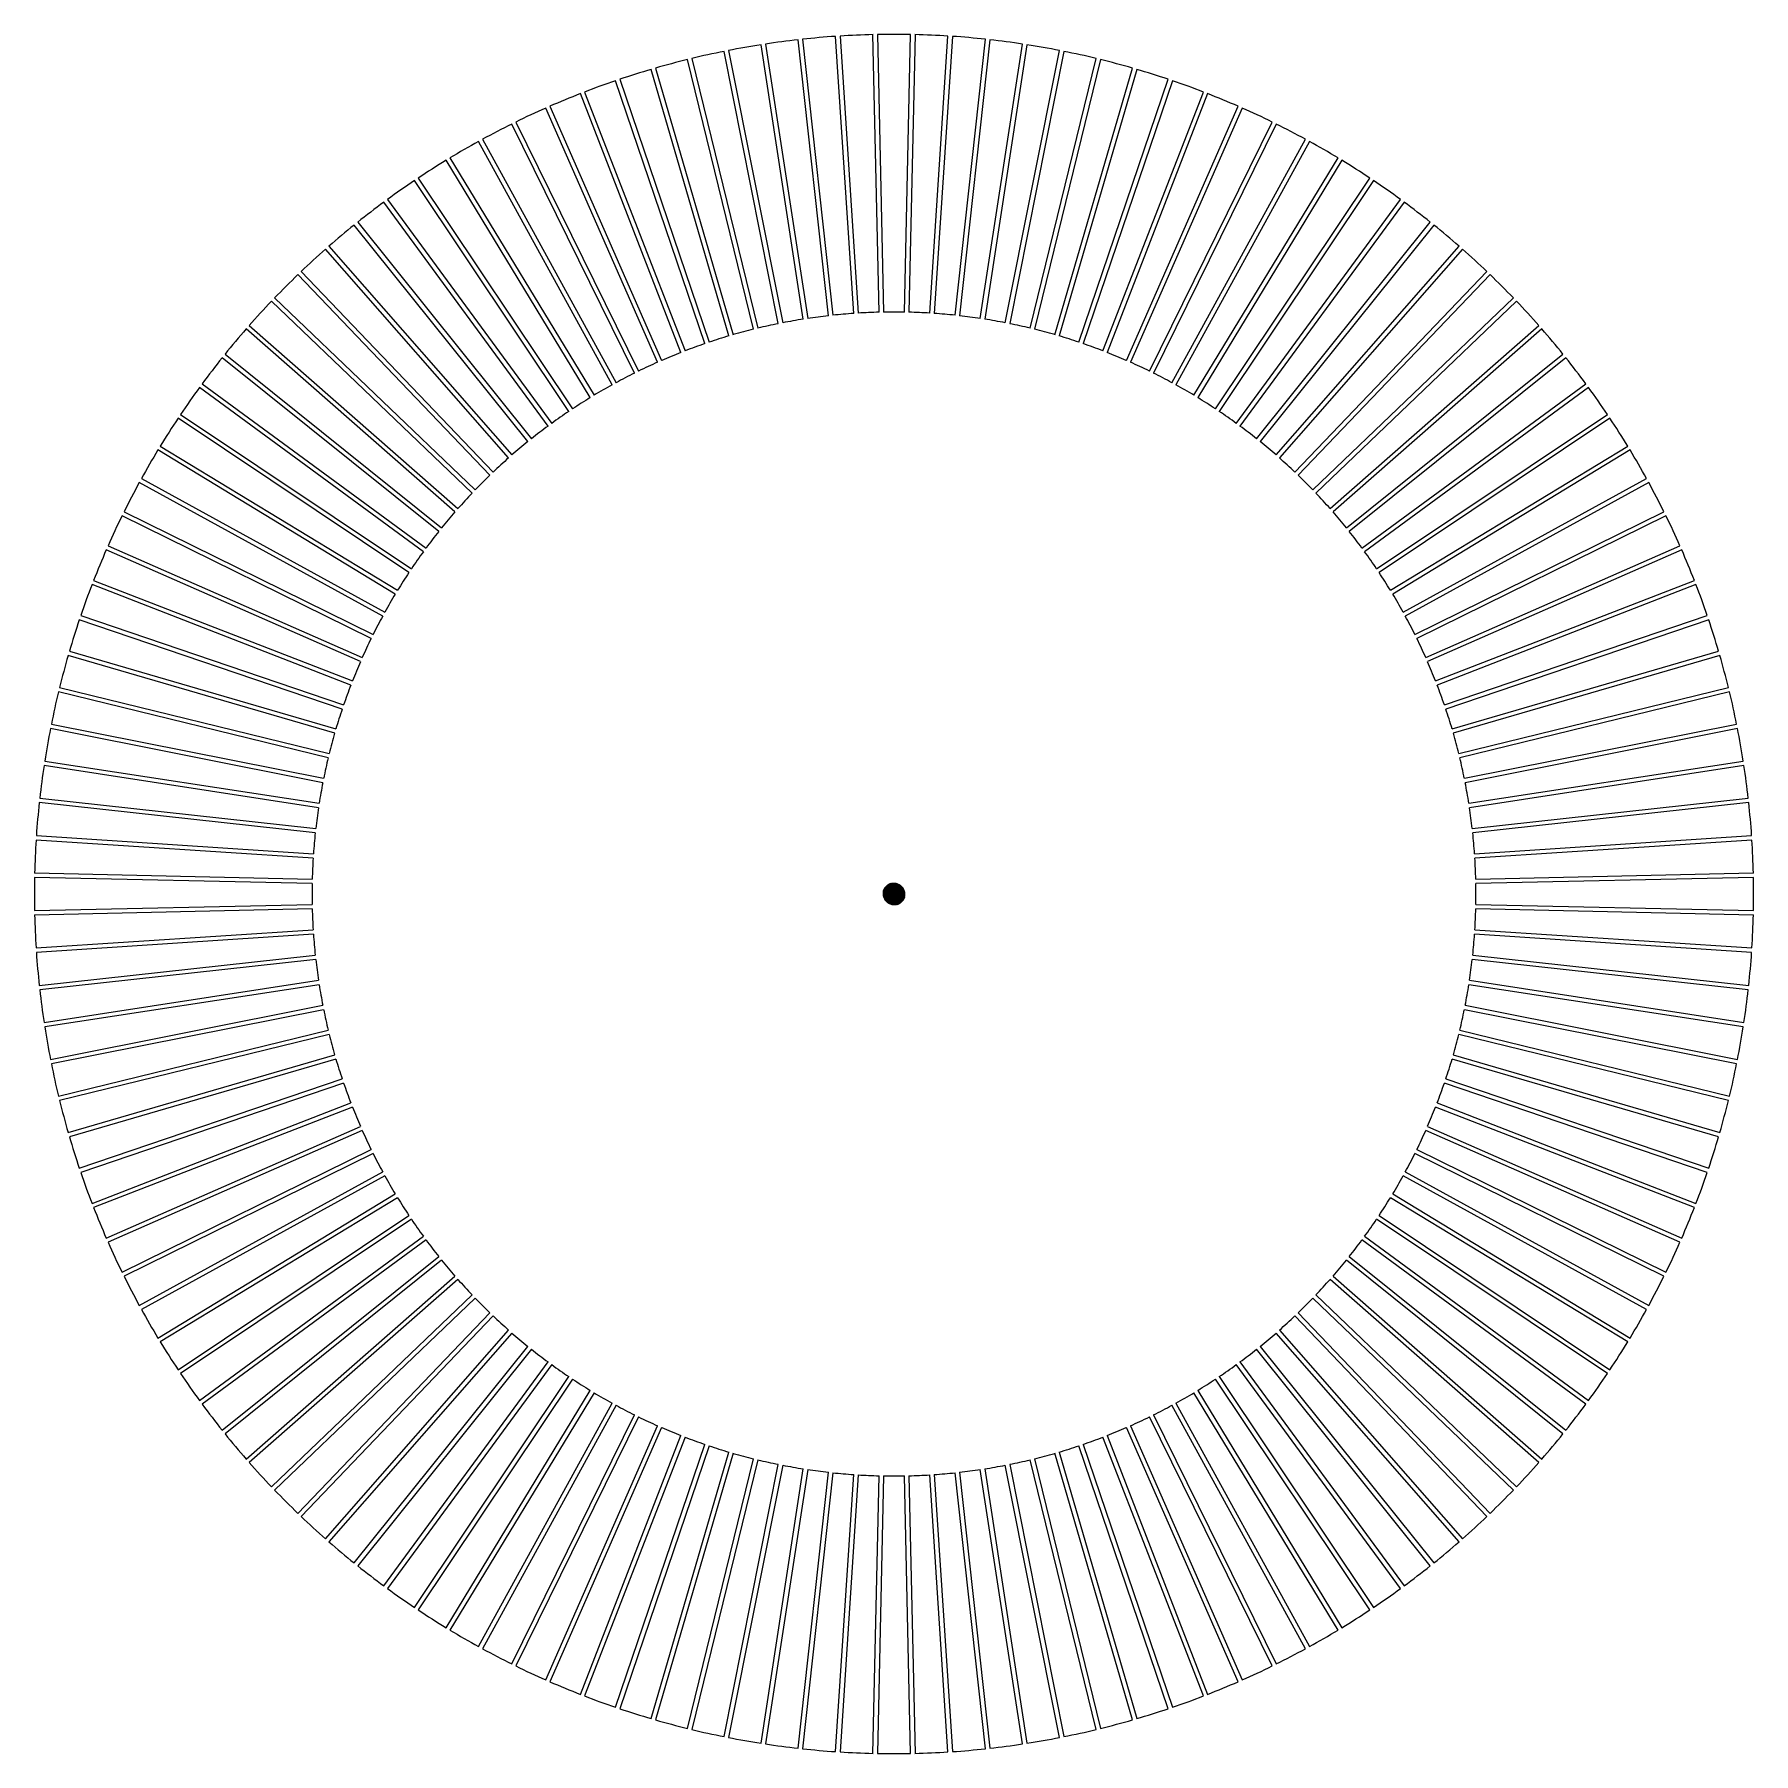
# Model space of a CAD drawing. Header units: millimetres. Extents: x -38.4 to 38.4, y -38.4 to 38.4.
import ezdxf

# ---------------------------------------------------------------- set-up
doc = ezdxf.new("R2010")
doc.units = ezdxf.units.MM
doc.layers.add('Array', color=7, linetype='CONTINUOUS')

msp = doc.modelspace()

# ---------------------------------------------------------------- linework, layer by layer
at = {"layer": 'Array'}
for p, q in [((-5.169, 25.471), (-7.588, 37.632)), ((-7.391, 37.671), (-4.972, 25.51)), ((-4.053, 25.672), (-5.939, 37.928)), ((-5.741, 37.958), (-3.855, 25.702)), ((-2.929, 25.824), (-4.279, 38.151)), ((-4.08, 38.172), (-2.73, 25.846)), ((-1.8, 25.927), (-2.611, 38.301)), ((-2.411, 38.314), (-1.6, 25.941)), ((-0.667, 25.981), (-0.938, 38.378)), ((-0.737, 38.383), (-0.467, 25.986)), ((0.467, 25.986), (0.737, 38.383)), ((0.938, 38.378), (0.667, 25.981)), ((1.6, 25.941), (2.411, 38.314)), ((2.611, 38.301), (1.8, 25.927)), ((2.73, 25.846), (4.08, 38.172)), ((4.279, 38.151), (2.929, 25.824)), ((3.855, 25.702), (5.741, 37.958)), ((5.939, 37.928), (4.053, 25.672)), ((4.972, 25.51), (7.391, 37.671)), ((7.588, 37.632), (5.169, 25.471)), ((-10.646, 36.884), (-7.176, 24.979)), ((-6.275, 25.221), (-9.222, 37.266)), ((-9.027, 37.313), (-6.08, 25.269)), ((6.08, 25.269), (9.027, 37.313)), ((9.222, 37.266), (6.275, 25.221)), ((7.176, 24.979), (10.646, 36.884)), ((-8.449, 24.578), (-12.435, 36.32)), ((-12.245, 36.384), (-8.259, 24.643)), ((-7.369, 24.923), (-10.839, 36.828)), ((10.839, 36.828), (7.369, 24.923)), ((8.259, 24.643), (12.245, 36.384)), ((12.435, 36.32), (8.449, 24.578)), ((-9.513, 24.186), (-14.007, 35.743)), ((-13.82, 35.816), (-9.326, 24.259)), ((9.326, 24.259), (13.821, 35.816)), ((14.007, 35.743), (9.513, 24.186)), ((-10.559, 23.748), (-15.553, 35.098)), ((-15.37, 35.179), (-10.376, 23.829)), ((10.376, 23.829), (15.37, 35.179)), ((15.553, 35.098), (10.559, 23.748)), ((-11.585, 23.265), (-17.069, 34.386)), ((-16.889, 34.475), (-11.405, 23.354)), ((11.405, 23.354), (16.889, 34.475)), ((17.069, 34.386), (11.585, 23.265)), ((-12.589, 22.738), (-18.553, 33.609)), ((-18.377, 33.705), (-12.413, 22.834)), ((12.413, 22.834), (18.377, 33.705)), ((18.553, 33.609), (12.589, 22.738)), ((-13.568, 22.167), (-20.001, 32.768)), ((-19.83, 32.872), (-13.397, 22.271)), ((13.397, 22.271), (19.83, 32.872)), ((20.001, 32.768), (13.568, 22.167)), ((-14.522, 21.554), (-21.411, 31.864)), ((-21.245, 31.975), (-14.356, 21.665)), ((14.356, 21.665), (21.245, 31.975)), ((21.411, 31.864), (14.522, 21.554)), ((-15.449, 20.9), (-22.781, 30.9)), ((-22.619, 31.018), (-15.287, 21.018)), ((15.287, 21.018), (22.619, 31.018)), ((22.781, 30.9), (15.449, 20.9)), ((-23.951, 30.002), (-16.189, 20.332)), ((16.189, 20.332), (23.951, 30.002)), ((-16.346, 20.206), (-24.107, 29.877)), ((24.107, 29.877), (16.346, 20.206)), ((-17.211, 19.474), (-25.387, 28.797)), ((-25.237, 28.929), (-17.061, 19.606)), ((17.061, 19.606), (25.237, 28.929)), ((25.387, 28.797), (17.211, 19.474)), ((-18.044, 18.705), (-26.619, 27.662)), ((-26.475, 27.801), (-17.9, 18.843)), ((17.9, 18.843), (26.475, 27.801)), ((26.619, 27.662), (18.045, 18.705)), ((-18.843, 17.9), (-27.801, 26.475)), ((-27.662, 26.619), (-18.705, 18.045)), ((18.705, 18.044), (27.662, 26.619)), ((27.801, 26.475), (18.843, 17.9)), ((-28.797, 25.387), (-19.474, 17.211)), ((19.474, 17.211), (28.797, 25.387)), ((-19.606, 17.061), (-28.929, 25.237)), ((28.929, 25.237), (19.606, 17.061)), ((-20.332, 16.189), (-30.002, 23.951)), ((-29.877, 24.107), (-20.206, 16.346)), ((20.206, 16.346), (29.877, 24.107)), ((30.002, 23.951), (20.332, 16.189)), ((-21.018, 15.287), (-31.018, 22.619)), ((-30.9, 22.781), (-20.9, 15.449)), ((20.9, 15.449), (30.9, 22.781)), ((31.018, 22.619), (21.018, 15.287)), ((-21.665, 14.356), (-31.975, 21.245)), ((-31.864, 21.411), (-21.554, 14.522)), ((21.554, 14.522), (31.864, 21.411)), ((31.975, 21.245), (21.665, 14.356)), ((-32.768, 20.001), (-22.167, 13.568)), ((22.167, 13.568), (32.768, 20.001)), ((-22.271, 13.397), (-32.872, 19.83)), ((32.872, 19.83), (22.271, 13.397)), ((-33.609, 18.553), (-22.738, 12.589)), ((22.738, 12.589), (33.609, 18.553)), ((-22.834, 12.413), (-33.705, 18.377)), ((33.705, 18.377), (22.834, 12.413)), ((-34.386, 17.069), (-23.265, 11.585)), ((23.265, 11.585), (34.386, 17.069)), ((-23.354, 11.405), (-34.475, 16.889)), ((34.475, 16.889), (23.354, 11.405)), ((-23.829, 10.376), (-35.179, 15.37)), ((-35.098, 15.553), (-23.748, 10.559)), ((23.748, 10.559), (35.098, 15.553)), ((35.179, 15.37), (23.829, 10.376)), ((-24.259, 9.326), (-35.816, 13.821)), ((-35.743, 14.007), (-24.186, 9.513)), ((24.186, 9.513), (35.743, 14.007)), ((35.816, 13.82), (24.259, 9.326)), ((-36.32, 12.435), (-24.578, 8.449)), ((24.578, 8.449), (36.32, 12.435)), ((-24.643, 8.259), (-36.384, 12.245)), ((36.384, 12.245), (24.643, 8.259)), ((-36.828, 10.839), (-24.923, 7.369)), ((24.923, 7.369), (36.828, 10.839)), ((-24.979, 7.176), (-36.884, 10.646)), ((36.884, 10.646), (24.979, 7.176)), ((-37.266, 9.222), (-25.221, 6.275)), ((25.221, 6.275), (37.266, 9.222)), ((-25.269, 6.08), (-37.313, 9.027)), ((37.313, 9.027), (25.269, 6.08)), ((-25.51, 4.972), (-37.672, 7.391)), ((-37.632, 7.588), (-25.471, 5.169)), ((25.471, 5.169), (37.632, 7.588)), ((37.671, 7.391), (25.51, 4.972)), ((-25.702, 3.855), (-37.958, 5.741)), ((-37.928, 5.939), (-25.672, 4.053)), ((25.672, 4.053), (37.928, 5.939)), ((37.958, 5.741), (25.702, 3.855)), ((-25.846, 2.73), (-38.172, 4.08)), ((-38.151, 4.279), (-25.824, 2.929)), ((25.824, 2.929), (38.151, 4.279)), ((38.172, 4.08), (25.846, 2.73)), ((-25.941, 1.6), (-38.314, 2.411)), ((-38.301, 2.611), (-25.927, 1.8)), ((25.927, 1.8), (38.301, 2.611)), ((38.314, 2.411), (25.941, 1.6)), ((-38.378, 0.938), (-25.981, 0.667)), ((25.981, 0.667), (38.378, 0.938)), ((-25.986, 0.467), (-38.383, 0.737)), ((0, 0), (-0.5, 0.022)), ((0, 0), (-0.5, 0)), ((0, 0), (-0.5, -0.022)), ((0, 0), (-0.498, 0.044)), ((0, 0), (-0.498, -0.044)), ((0, 0), (-0.496, 0.065)), ((0, 0), (-0.496, -0.065)), ((0, 0), (-0.492, 0.087)), ((0, 0), (-0.492, -0.087)), ((0, 0), (-0.488, 0.108)), ((0, 0), (-0.488, -0.108)), ((0, 0), (-0.483, 0.129)), ((0, 0), (-0.483, -0.129)), ((0, 0), (-0.477, 0.15)), ((0, 0), (-0.477, -0.15)), ((0, 0), (-0.47, 0.171)), ((0, 0), (-0.47, -0.171)), ((0, 0), (-0.462, 0.191)), ((0, 0), (-0.462, -0.191)), ((0, 0), (-0.453, 0.211)), ((0, 0), (-0.453, -0.211)), ((0, 0), (-0.444, 0.231)), ((0, 0), (-0.444, -0.231)), ((0, 0), (-0.433, 0.25)), ((0, 0), (-0.433, -0.25)), ((0, 0), (-0.422, 0.269)), ((0, 0), (-0.422, -0.269)), ((0, 0), (-0.41, 0.287)), ((0, 0), (-0.41, -0.287)), ((0, 0), (-0.397, 0.304)), ((0, 0), (-0.397, -0.304)), ((0, 0), (-0.383, 0.321)), ((0, 0), (-0.383, -0.321)), ((0, 0), (-0.369, 0.338)), ((0, 0), (-0.369, -0.338)), ((0, 0), (-0.354, 0.354)), ((0, 0), (-0.354, -0.354)), ((0, 0), (-0.338, 0.369)), ((0, 0), (-0.338, -0.369)), ((0, 0), (-0.321, 0.383)), ((0, 0), (-0.321, -0.383)), ((0, 0), (-0.304, 0.397)), ((0, 0), (-0.304, -0.397)), ((0, 0), (-0.287, 0.41)), ((0, 0), (-0.287, -0.41)), ((0, 0), (-0.269, 0.422)), ((0, 0), (-0.269, -0.422)), ((0, 0), (-0.25, 0.433)), ((0, 0), (-0.25, -0.433)), ((0, 0), (-0.231, 0.444)), ((0, 0), (-0.231, -0.444)), ((0, 0), (-0.211, 0.453)), ((0, 0), (-0.211, -0.453)), ((0, 0), (-0.191, 0.462)), ((0, 0), (-0.191, -0.462)), ((0, 0), (-0.171, 0.47)), ((0, 0), (-0.171, -0.47)), ((0, 0), (-0.15, 0.477)), ((0, 0), (-0.15, -0.477)), ((0, 0), (-0.129, 0.483)), ((0, 0), (-0.129, -0.483)), ((0, 0), (-0.108, 0.488)), ((0, 0), (-0.108, -0.488)), ((0, 0), (-0.087, 0.492)), ((0, 0), (-0.087, -0.492)), ((0, 0), (-0.065, 0.496)), ((0, 0), (-0.065, -0.496)), ((0, 0), (-0.044, 0.498)), ((0, 0), (-0.044, -0.498)), ((0, 0), (-0.022, 0.5)), ((0, 0), (-0.022, -0.5)), ((0, 0), (0.022, 0.5)), ((0, 0), (0, 0.5)), ((0, 0), (0.044, 0.498)), ((0, 0), (0.065, 0.496)), ((0, 0), (0.087, 0.492)), ((0, 0), (0.108, 0.488)), ((0, 0), (0.129, 0.483)), ((0, 0), (0.15, 0.477)), ((0, 0), (0.171, 0.47)), ((0, 0), (0.191, 0.462)), ((0, 0), (0.211, 0.453)), ((0, 0), (0.231, 0.444)), ((0, 0), (0.25, 0.433)), ((0, 0), (0.269, 0.422)), ((0, 0), (0.287, 0.41)), ((0, 0), (0.304, 0.397)), ((0, 0), (0.321, 0.383)), ((0, 0), (0.338, 0.369)), ((0, 0), (0.354, 0.354)), ((0, 0), (0.369, 0.338)), ((0, 0), (0.383, 0.321)), ((0, 0), (0.397, 0.304)), ((0, 0), (0.41, 0.287)), ((0, 0), (0.422, 0.269)), ((0, 0), (0.433, 0.25)), ((0, 0), (0.444, 0.231)), ((0, 0), (0.453, 0.211)), ((0, 0), (0.462, 0.191)), ((0, 0), (0.47, 0.171)), ((0, 0), (0.477, 0.15)), ((0, 0), (0.483, 0.129)), ((0, 0), (0.488, 0.108)), ((0, 0), (0.492, 0.087)), ((0, 0), (0.496, 0.065)), ((0, 0), (0.498, 0.044)), ((0, 0), (0.5, 0.022)), ((0, 0), (0, -0.5)), ((0, 0), (0.022, -0.5)), ((0, 0), (0.044, -0.498)), ((0, 0), (0.065, -0.496)), ((0, 0), (0.087, -0.492)), ((0, 0), (0.108, -0.488)), ((0, 0), (0.129, -0.483)), ((0, 0), (0.15, -0.477)), ((0, 0), (0.171, -0.47)), ((0, 0), (0.191, -0.462)), ((0, 0), (0.211, -0.453)), ((0, 0), (0.231, -0.444)), ((0, 0), (0.25, -0.433)), ((0, 0), (0.269, -0.422)), ((0, 0), (0.287, -0.41)), ((0, 0), (0.304, -0.397)), ((0, 0), (0.321, -0.383)), ((0, 0), (0.338, -0.369)), ((0, 0), (0.354, -0.354)), ((0, 0), (0.369, -0.338)), ((0, 0), (0.383, -0.321)), ((0, 0), (0.397, -0.304)), ((0, 0), (0.41, -0.287)), ((0, 0), (0.422, -0.269)), ((0, 0), (0.433, -0.25)), ((0, 0), (0.444, -0.231)), ((0, 0), (0.453, -0.211)), ((0, 0), (0.462, -0.191)), ((0, 0), (0.47, -0.171)), ((0, 0), (0.477, -0.15)), ((0, 0), (0.483, -0.129)), ((0, 0), (0.488, -0.108)), ((0, 0), (0.492, -0.087)), ((0, 0), (0.496, -0.065)), ((0, 0), (0.498, -0.044)), ((0, 0), (0.5, -0.022)), ((0, 0), (0.5, 0)), ((38.383, 0.737), (25.986, 0.467)), ((-38.383, -0.737), (-25.986, -0.467)), ((-25.981, -0.667), (-38.378, -0.938)), ((38.378, -0.938), (25.981, -0.667)), ((25.986, -0.467), (38.383, -0.737)), ((-38.314, -2.411), (-25.941, -1.6)), ((-25.927, -1.8), (-38.301, -2.611)), ((38.301, -2.611), (25.927, -1.8)), ((25.941, -1.6), (38.314, -2.411)), ((-38.172, -4.08), (-25.846, -2.73)), ((-25.824, -2.929), (-38.151, -4.279)), ((38.151, -4.279), (25.824, -2.929)), ((25.846, -2.73), (38.172, -4.08)), ((-37.958, -5.741), (-25.702, -3.855)), ((-25.672, -4.053), (-37.928, -5.939)), ((37.928, -5.939), (25.672, -4.053)), ((25.702, -3.855), (37.958, -5.741)), ((-37.672, -7.391), (-25.51, -4.972)), ((-25.471, -5.169), (-37.632, -7.588)), ((37.632, -7.588), (25.471, -5.169)), ((25.51, -4.972), (37.671, -7.391)), ((-37.313, -9.027), (-25.269, -6.08)), ((25.269, -6.08), (37.313, -9.027)), ((-25.221, -6.275), (-37.266, -9.222)), ((37.266, -9.222), (25.221, -6.275)), ((-36.884, -10.646), (-24.979, -7.176)), ((-24.923, -7.369), (-36.828, -10.839)), ((36.828, -10.839), (24.923, -7.369)), ((24.979, -7.176), (36.884, -10.646)), ((-36.384, -12.245), (-24.643, -8.259)), ((24.643, -8.259), (36.384, -12.245)), ((-24.578, -8.449), (-36.32, -12.435)), ((36.32, -12.435), (24.578, -8.449)), ((-35.816, -13.82), (-24.259, -9.326)), ((-24.186, -9.513), (-35.743, -14.007)), ((35.743, -14.007), (24.186, -9.513)), ((24.259, -9.326), (35.816, -13.821)), ((-35.179, -15.37), (-23.829, -10.376)), ((-23.748, -10.559), (-35.098, -15.553)), ((35.098, -15.553), (23.748, -10.559)), ((23.829, -10.376), (35.179, -15.37)), ((-34.475, -16.889), (-23.354, -11.405)), ((23.354, -11.405), (34.475, -16.889)), ((-23.265, -11.585), (-34.386, -17.069)), ((34.386, -17.069), (23.265, -11.585)), ((-33.705, -18.377), (-22.834, -12.413)), ((-22.738, -12.589), (-33.609, -18.553)), ((33.609, -18.553), (22.738, -12.589)), ((22.834, -12.413), (33.705, -18.377)), ((-32.872, -19.83), (-22.271, -13.397)), ((-22.167, -13.568), (-32.768, -20.001)), ((32.768, -20.001), (22.167, -13.568)), ((22.271, -13.397), (32.872, -19.83)), ((-31.975, -21.245), (-21.665, -14.356)), ((-21.554, -14.522), (-31.864, -21.411)), ((31.864, -21.411), (21.554, -14.522)), ((21.665, -14.356), (31.975, -21.245)), ((-31.018, -22.619), (-21.018, -15.287)), ((21.018, -15.287), (31.018, -22.619)), ((-20.9, -15.449), (-30.9, -22.781)), ((30.9, -22.781), (20.9, -15.449)), ((-30.002, -23.951), (-20.332, -16.189)), ((-20.206, -16.346), (-29.877, -24.107)), ((29.877, -24.107), (20.206, -16.346)), ((20.332, -16.189), (30.002, -23.951)), ((-28.929, -25.237), (-19.606, -17.061)), ((-19.474, -17.211), (-28.797, -25.387)), ((28.797, -25.387), (19.474, -17.211)), ((19.606, -17.061), (28.929, -25.237)), ((-27.801, -26.475), (-18.843, -17.9)), ((-18.705, -18.044), (-27.662, -26.619)), ((27.662, -26.619), (18.705, -18.045)), ((18.843, -17.9), (27.801, -26.475)), ((-26.619, -27.662), (-18.045, -18.705)), ((-17.9, -18.843), (-26.475, -27.801)), ((26.475, -27.801), (17.9, -18.843)), ((18.044, -18.705), (26.619, -27.662)), ((-25.387, -28.797), (-17.211, -19.474)), ((-17.061, -19.606), (-25.237, -28.929)), ((25.237, -28.929), (17.061, -19.606)), ((17.211, -19.474), (25.387, -28.797)), ((-24.107, -29.877), (-16.346, -20.206)), ((-16.189, -20.332), (-23.951, -30.002)), ((23.951, -30.002), (16.189, -20.332)), ((16.346, -20.206), (24.107, -29.877)), ((-22.781, -30.9), (-15.449, -20.9)), ((-15.287, -21.018), (-22.619, -31.018)), ((22.619, -31.018), (15.287, -21.018)), ((15.449, -20.9), (22.781, -30.9)), ((-21.411, -31.864), (-14.522, -21.554)), ((-14.356, -21.665), (-21.245, -31.975)), ((-20.001, -32.768), (-13.568, -22.167)), ((13.568, -22.167), (20.001, -32.768)), ((21.245, -31.975), (14.356, -21.665)), ((14.522, -21.554), (21.411, -31.864)), ((-13.397, -22.271), (-19.83, -32.872)), ((-18.553, -33.609), (-12.589, -22.738)), ((-12.413, -22.834), (-18.377, -33.705)), ((18.377, -33.705), (12.413, -22.834)), ((12.589, -22.738), (18.553, -33.609)), ((19.83, -32.872), (13.397, -22.271)), ((-17.069, -34.386), (-11.585, -23.265)), ((-11.405, -23.354), (-16.889, -34.475)), ((-15.553, -35.098), (-10.559, -23.748)), ((10.559, -23.748), (15.553, -35.098)), ((16.889, -34.475), (11.405, -23.354)), ((11.585, -23.265), (17.069, -34.386)), ((-10.376, -23.829), (-15.37, -35.179)), ((-14.007, -35.743), (-9.513, -24.186)), ((-9.326, -24.259), (-13.821, -35.816)), ((13.82, -35.816), (9.326, -24.259)), ((9.513, -24.186), (14.007, -35.743)), ((15.37, -35.179), (10.376, -23.829)), ((-12.435, -36.32), (-8.449, -24.578)), ((-8.259, -24.643), (-12.245, -36.384)), ((-10.839, -36.828), (-7.369, -24.923)), ((-7.176, -24.979), (-10.646, -36.884)), ((-9.222, -37.266), (-6.275, -25.221)), ((-6.08, -25.269), (-9.027, -37.313)), ((9.027, -37.313), (6.08, -25.269)), ((6.275, -25.221), (9.222, -37.266)), ((10.646, -36.884), (7.176, -24.979)), ((7.369, -24.923), (10.839, -36.828)), ((12.245, -36.384), (8.259, -24.643)), ((8.449, -24.578), (12.435, -36.32)), ((-7.588, -37.632), (-5.169, -25.471)), ((-4.972, -25.51), (-7.391, -37.672)), ((-5.939, -37.928), (-4.053, -25.672)), ((-3.855, -25.702), (-5.741, -37.958)), ((-4.279, -38.151), (-2.929, -25.824)), ((-2.73, -25.846), (-4.08, -38.172)), ((-2.611, -38.301), (-1.8, -25.927)), ((-1.6, -25.941), (-2.411, -38.314)), ((-0.938, -38.378), (-0.667, -25.981)), ((-0.467, -25.986), (-0.737, -38.383)), ((0.737, -38.383), (0.467, -25.986)), ((0.667, -25.981), (0.938, -38.378)), ((2.411, -38.314), (1.6, -25.941)), ((1.8, -25.927), (2.611, -38.301)), ((4.08, -38.172), (2.73, -25.846)), ((2.929, -25.824), (4.279, -38.151)), ((5.741, -37.958), (3.855, -25.702)), ((4.053, -25.672), (5.939, -37.928)), ((7.391, -37.672), (4.972, -25.51)), ((5.169, -25.471), (7.588, -37.632))]:
    msp.add_line(p, q, dxfattribs=at)
for centre, radius, start, end in [((0, 0.325), 38.065, 88.89008, 91.10988), ((-0.07, 0.317), 38.065, 101.39008, 103.60988), ((-0.056, 0.32), 38.065, 98.89008, 101.10988), ((-0.042, 0.322), 38.065, 96.39008, 98.60988), ((-0.028, 0.324), 38.065, 93.89008, 96.10988), ((-0.014, 0.325), 38.065, 91.39008, 93.60988), ((0.014, 0.325), 38.065, 86.39008, 88.60988), ((0.028, 0.324), 38.065, 83.89008, 86.10988), ((0.042, 0.322), 38.065, 81.39008, 83.60988), ((0.056, 0.32), 38.065, 78.89008, 81.10988), ((0.07, 0.317), 38.065, 76.39008, 78.60988), ((-0.084, 0.314), 38.065, 103.89008, 106.10988), ((0.084, 0.314), 38.065, 73.89008, 76.10988), ((-0.111, 0.305), 38.065, 108.89008, 111.10988), ((-0.098, 0.31), 38.065, 106.39008, 108.60988), ((0.098, 0.31), 38.065, 71.39008, 73.60988), ((0.111, 0.305), 38.065, 68.89008, 71.10988), ((-0.124, 0.3), 38.065, 111.39008, 113.60988), ((0.124, 0.3), 38.065, 66.39008, 68.60988), ((-0.137, 0.295), 38.065, 113.89008, 116.10988), ((0.137, 0.295), 38.065, 63.89008, 66.10988), ((-0.15, 0.288), 38.065, 116.39008, 118.60988), ((0.15, 0.288), 38.065, 61.39008, 63.60988), ((-0.163, 0.282), 38.065, 118.89008, 121.10988), ((0.163, 0.282), 38.065, 58.89008, 61.10988), ((-0.175, 0.274), 38.065, 121.39008, 123.60988), ((0.175, 0.274), 38.065, 56.39008, 58.60988), ((-0.186, 0.266), 38.065, 123.89008, 126.10988), ((0.186, 0.266), 38.065, 53.89008, 56.10988), ((-0.198, 0.258), 38.065, 126.39008, 128.60988), ((0.198, 0.258), 38.065, 51.39008, 53.60988), ((-0.209, 0.249), 38.065, 128.89008, 131.10988), ((0.209, 0.249), 38.065, 48.89008, 51.10988), ((-0.22, 0.24), 38.065, 131.39008, 133.60988), ((0.22, 0.24), 38.065, 46.39008, 48.60988), ((-0.23, 0.23), 38.065, 133.89008, 136.10988), ((0.23, 0.23), 38.065, 43.89008, 46.10988), ((-0.24, 0.22), 38.065, 136.39008, 138.60988), ((0.24, 0.22), 38.065, 41.39008, 43.60988), ((-0.07, 0.317), 25.665, 101.45775, 103.54218), ((-0.056, 0.32), 25.665, 98.95775, 101.04218), ((-0.042, 0.322), 25.665, 96.45775, 98.54218), ((-0.028, 0.324), 25.665, 93.95775, 96.04218), ((-0.014, 0.325), 25.665, 91.45775, 93.54218), ((0, 0.325), 25.665, 88.95775, 91.04218), ((0.014, 0.325), 25.665, 86.45775, 88.54218), ((0.028, 0.324), 25.665, 83.95775, 86.04218), ((0.042, 0.322), 25.665, 81.45775, 83.54218), ((0.056, 0.32), 25.665, 78.95775, 81.04218), ((0.07, 0.317), 25.665, 76.45775, 78.54218), ((-0.249, 0.209), 38.065, 138.89008, 141.10988), ((-0.111, 0.305), 25.665, 108.95775, 111.04218), ((-0.098, 0.31), 25.665, 106.45775, 108.54218), ((-0.084, 0.314), 25.665, 103.95775, 106.04218), ((0.084, 0.314), 25.665, 73.95775, 76.04218), ((0.098, 0.31), 25.665, 71.45775, 73.54218), ((0.111, 0.305), 25.665, 68.95775, 71.04218), ((0.249, 0.209), 38.065, 38.89008, 41.10988), ((-0.258, 0.198), 38.065, 141.39008, 143.60988), ((-0.124, 0.3), 25.665, 111.45775, 113.54218), ((0.124, 0.3), 25.665, 66.45775, 68.54218), ((0.258, 0.198), 38.065, 36.39008, 38.60988), ((-0.15, 0.288), 25.665, 116.45775, 118.54218), ((-0.137, 0.295), 25.665, 113.95775, 116.04218), ((0.137, 0.295), 25.665, 63.95775, 66.04218), ((0.15, 0.288), 25.665, 61.45775, 63.54218), ((-0.266, 0.186), 38.065, 143.89008, 146.10988), ((-0.163, 0.282), 25.665, 118.95775, 121.04218), ((0.163, 0.282), 25.665, 58.95775, 61.04218), ((0.266, 0.186), 38.065, 33.89008, 36.10988), ((-0.186, 0.266), 25.665, 123.95775, 126.04218), ((-0.175, 0.274), 25.665, 121.45775, 123.54218), ((0.175, 0.274), 25.665, 56.45775, 58.54218), ((0.186, 0.266), 25.665, 53.95775, 56.04218), ((-0.274, 0.175), 38.065, 146.39008, 148.60988), ((-0.198, 0.258), 25.665, 126.45775, 128.54218), ((0.198, 0.258), 25.665, 51.45775, 53.54218), ((0.274, 0.175), 38.065, 31.39008, 33.60988), ((-0.209, 0.249), 25.665, 128.95775, 131.04218), ((0.209, 0.249), 25.665, 48.95775, 51.04218), ((-0.282, 0.163), 38.065, 148.89008, 151.10988), ((-0.22, 0.24), 25.665, 131.45775, 133.54218), ((0.22, 0.24), 25.665, 46.45775, 48.54218), ((0.282, 0.163), 38.065, 28.89008, 31.10988), ((-0.23, 0.23), 25.665, 133.95775, 136.04218), ((0.23, 0.23), 25.665, 43.95775, 46.04218), ((-0.288, 0.15), 38.065, 151.39008, 153.60988), ((-0.24, 0.22), 25.665, 136.45775, 138.54218), ((0.24, 0.22), 25.665, 41.45775, 43.54218), ((0.288, 0.15), 38.065, 26.39008, 28.60988), ((-0.249, 0.209), 25.665, 138.95775, 141.04218), ((0.249, 0.209), 25.665, 38.95775, 41.04218), ((-0.295, 0.137), 38.065, 153.89008, 156.10988), ((-0.258, 0.198), 25.665, 141.45775, 143.54218), ((0.258, 0.198), 25.665, 36.45775, 38.54218), ((0.295, 0.137), 38.065, 23.89008, 26.10988), ((-0.3, 0.124), 38.065, 156.39008, 158.60988), ((0.3, 0.124), 38.065, 21.39008, 23.60988), ((-0.266, 0.186), 25.665, 143.95775, 146.04218), ((0.266, 0.186), 25.665, 33.95775, 36.04218), ((-0.305, 0.111), 38.065, 158.89008, 161.10988), ((-0.274, 0.175), 25.665, 146.45775, 148.54218), ((0.274, 0.175), 25.665, 31.45775, 33.54218), ((0.305, 0.111), 38.065, 18.89008, 21.10988), ((-0.282, 0.163), 25.665, 148.95775, 151.04218), ((0.282, 0.163), 25.665, 28.95775, 31.04218), ((-0.288, 0.15), 25.665, 151.45775, 153.54218), ((0.288, 0.15), 25.665, 26.45775, 28.54218), ((-0.31, 0.098), 38.065, 161.39008, 163.60988), ((0.31, 0.098), 38.065, 16.39008, 18.60988), ((-0.295, 0.137), 25.665, 153.95775, 156.04218), ((0.295, 0.137), 25.665, 23.95775, 26.04218), ((-0.314, 0.084), 38.065, 163.89008, 166.10988), ((-0.3, 0.124), 25.665, 156.45775, 158.54218), ((0.3, 0.124), 25.665, 21.45775, 23.54218), ((0.314, 0.084), 38.065, 13.89008, 16.10988), ((-0.305, 0.111), 25.665, 158.95775, 161.04218), ((0.305, 0.111), 25.665, 18.95775, 21.04218), ((-0.317, 0.07), 38.065, 166.39008, 168.60988), ((0.317, 0.07), 38.065, 11.39008, 13.60988), ((-0.31, 0.098), 25.665, 161.45775, 163.54218), ((0.31, 0.098), 25.665, 16.45775, 18.54218), ((-0.32, 0.056), 38.065, 168.89008, 171.10988), ((-0.314, 0.084), 25.665, 163.95775, 166.04218), ((0.314, 0.084), 25.665, 13.95775, 16.04218), ((0.32, 0.056), 38.065, 8.89008, 11.10988), ((-0.322, 0.042), 38.065, 171.39008, 173.60988), ((-0.317, 0.07), 25.665, 166.45775, 168.54218), ((0.317, 0.07), 25.665, 11.45775, 13.54218), ((0.322, 0.042), 38.065, 6.39008, 8.60988), ((-0.32, 0.056), 25.665, 168.95775, 171.04218), ((0.32, 0.056), 25.665, 8.95775, 11.04218), ((-0.324, 0.028), 38.065, 173.89008, 176.10988), ((-0.322, 0.042), 25.665, 171.45775, 173.54218), ((0.322, 0.042), 25.665, 6.45775, 8.54218), ((0.324, 0.028), 38.065, 3.89008, 6.10988), ((-0.325, 0.014), 38.065, 176.39008, 178.60988), ((-0.324, 0.028), 25.665, 173.95775, 176.04218), ((0.324, 0.028), 25.665, 3.95775, 6.04218), ((0.325, 0.014), 38.065, 1.39008, 3.60988), ((-0.325, 0.014), 25.665, 176.45775, 178.54218), ((0.325, 0.014), 25.665, 1.45775, 3.54218), ((-0.325, 0), 38.065, 178.89008, -178.89012), ((-0.325, 0), 25.665, 178.95775, -178.95782), ((0.325, 0), 25.665, -1.04225, 1.04218), ((0.325, 0), 38.065, -1.10992, 1.10988), ((-0.325, -0.014), 25.665, -178.54225, -176.45782), ((0.325, -0.014), 25.665, -3.54225, -1.45782), ((-0.325, -0.014), 38.065, -178.60992, -176.39012), ((0.325, -0.014), 38.065, -3.60992, -1.39012), ((-0.324, -0.028), 25.665, -176.04225, -173.95782), ((0.324, -0.028), 25.665, -6.04225, -3.95782), ((-0.324, -0.028), 38.065, -176.10992, -173.89012), ((-0.322, -0.042), 25.665, -173.54225, -171.45782), ((0.322, -0.042), 25.665, -8.54225, -6.45782), ((0.324, -0.028), 38.065, -6.10992, -3.89012), ((-0.322, -0.042), 38.065, -173.60992, -171.39012), ((-0.32, -0.056), 25.665, -171.04225, -168.95782), ((0.32, -0.056), 25.665, -11.04225, -8.95782), ((0.322, -0.042), 38.065, -8.60992, -6.39012), ((-0.317, -0.07), 25.665, -168.54225, -166.45782), ((0.317, -0.07), 25.665, -13.54225, -11.45782), ((-0.32, -0.056), 38.065, -171.10992, -168.89012), ((0.32, -0.056), 38.065, -11.10992, -8.89012), ((-0.314, -0.084), 25.665, -166.04225, -163.95782), ((0.314, -0.084), 25.665, -16.04225, -13.95782), ((-0.317, -0.07), 38.065, -168.60992, -166.39012), ((-0.31, -0.098), 25.665, -163.54225, -161.45782), ((0.31, -0.098), 25.665, -18.54225, -16.45782), ((0.317, -0.07), 38.065, -13.60992, -11.39012), ((-0.305, -0.111), 25.665, -161.04225, -158.95782), ((0.305, -0.111), 25.665, -21.04225, -18.95782), ((-0.314, -0.084), 38.065, -166.10992, -163.89012), ((-0.3, -0.124), 25.665, -158.54225, -156.45782), ((0.3, -0.124), 25.665, -23.54225, -21.45782), ((0.314, -0.084), 38.065, -16.10992, -13.89012), ((-0.295, -0.137), 25.665, -156.04225, -153.95782), ((0.295, -0.137), 25.665, -26.04225, -23.95782), ((-0.31, -0.098), 38.065, -163.60992, -161.39012), ((0.31, -0.098), 38.065, -18.60992, -16.39012), ((-0.288, -0.15), 25.665, -153.54225, -151.45782), ((0.288, -0.15), 25.665, -28.54225, -26.45782), ((-0.305, -0.111), 38.065, -161.10992, -158.89012), ((-0.282, -0.163), 25.665, -151.04225, -148.95782), ((0.282, -0.163), 25.665, -31.04225, -28.95782), ((0.305, -0.111), 38.065, -21.10992, -18.89012), ((-0.274, -0.175), 25.665, -148.54225, -146.45782), ((0.274, -0.175), 25.665, -33.54225, -31.45782), ((-0.3, -0.124), 38.065, -158.60992, -156.39012), ((-0.266, -0.186), 25.665, -146.04225, -143.95782), ((0.266, -0.186), 25.665, -36.04225, -33.95782), ((0.3, -0.124), 38.065, -23.60992, -21.39012), ((-0.295, -0.137), 38.065, -156.10992, -153.89012), ((-0.258, -0.198), 25.665, -143.54225, -141.45782), ((0.258, -0.198), 25.665, -38.54225, -36.45782), ((0.295, -0.137), 38.065, -26.10992, -23.89012), ((-0.249, -0.209), 25.665, -141.04225, -138.95782), ((0.249, -0.209), 25.665, -41.04225, -38.95782), ((-0.288, -0.15), 38.065, -153.60992, -151.39012), ((-0.24, -0.22), 25.665, -138.54225, -136.45782), ((0.24, -0.22), 25.665, -43.54225, -41.45782), ((0.288, -0.15), 38.065, -28.60992, -26.39012), ((-0.23, -0.23), 25.665, -136.04225, -133.95782), ((0.23, -0.23), 25.665, -46.04225, -43.95782), ((-0.282, -0.163), 38.065, -151.10992, -148.89012), ((-0.22, -0.24), 25.665, -133.54225, -131.45782), ((0.22, -0.24), 25.665, -48.54225, -46.45782), ((0.282, -0.163), 38.065, -31.10992, -28.89012), ((-0.209, -0.249), 25.665, -131.04225, -128.95782), ((0.209, -0.249), 25.665, -51.04225, -48.95782), ((-0.274, -0.175), 38.065, -148.60992, -146.39012), ((-0.198, -0.258), 25.665, -128.54225, -126.45782), ((0.198, -0.258), 25.665, -53.54225, -51.45782), ((0.274, -0.175), 38.065, -33.60992, -31.39012), ((-0.266, -0.186), 38.065, -146.10992, -143.89012), ((-0.186, -0.266), 25.665, -126.04225, -123.95782), ((0.186, -0.266), 25.665, -56.04225, -53.95782), ((0.266, -0.186), 38.065, -36.10992, -33.89012), ((-0.175, -0.274), 25.665, -123.54225, -121.45782), ((0.175, -0.274), 25.665, -58.54225, -56.45782), ((-0.258, -0.198), 38.065, -143.60992, -141.39012), ((-0.163, -0.282), 25.665, -121.04225, -118.95782), ((-0.15, -0.288), 25.665, -118.54225, -116.45782), ((0.15, -0.288), 25.665, -63.54225, -61.45782), ((0.163, -0.282), 25.665, -61.04225, -58.95782), ((0.258, -0.198), 38.065, -38.60992, -36.39012), ((-0.137, -0.295), 25.665, -116.04225, -113.95782), ((0.137, -0.295), 25.665, -66.04225, -63.95782), ((-0.249, -0.209), 38.065, -141.10992, -138.89012), ((-0.124, -0.3), 25.665, -113.54225, -111.45782), ((-0.111, -0.305), 25.665, -111.04225, -108.95782), ((0.111, -0.305), 25.665, -71.04225, -68.95782), ((0.124, -0.3), 25.665, -68.54225, -66.45782), ((0.249, -0.209), 38.065, -41.10992, -38.89012), ((-0.098, -0.31), 25.665, -108.54225, -106.45782), ((-0.084, -0.314), 25.665, -106.04225, -103.95782), ((-0.07, -0.317), 25.665, -103.54225, -101.45782), ((0.07, -0.317), 25.665, -78.54225, -76.45782), ((0.084, -0.314), 25.665, -76.04225, -73.95782), ((0.098, -0.31), 25.665, -73.54225, -71.45782), ((-0.24, -0.22), 38.065, -138.60992, -136.39012), ((-0.056, -0.32), 25.665, -101.04225, -98.95782), ((-0.042, -0.322), 25.665, -98.54225, -96.45782), ((-0.028, -0.324), 25.665, -96.04225, -93.95782), ((-0.014, -0.325), 25.665, -93.54225, -91.45782), ((0, -0.325), 25.665, -91.04225, -88.95782), ((0.014, -0.325), 25.665, -88.54225, -86.45782), ((0.028, -0.324), 25.665, -86.04225, -83.95782), ((0.042, -0.322), 25.665, -83.54225, -81.45782), ((0.056, -0.32), 25.665, -81.04225, -78.95782), ((0.24, -0.22), 38.065, -43.60992, -41.39012), ((-0.23, -0.23), 38.065, -136.10992, -133.89012), ((0.23, -0.23), 38.065, -46.10992, -43.89012), ((-0.22, -0.24), 38.065, -133.60992, -131.39012), ((0.22, -0.24), 38.065, -48.60992, -46.39012), ((-0.209, -0.249), 38.065, -131.10992, -128.89012), ((0.209, -0.249), 38.065, -51.10992, -48.89012), ((-0.198, -0.258), 38.065, -128.60992, -126.39012), ((0.198, -0.258), 38.065, -53.60992, -51.39012), ((-0.186, -0.266), 38.065, -126.10992, -123.89012), ((0.186, -0.266), 38.065, -56.10992, -53.89012), ((-0.175, -0.274), 38.065, -123.60992, -121.39012), ((0.175, -0.274), 38.065, -58.60992, -56.39012), ((-0.163, -0.282), 38.065, -121.10992, -118.89012), ((0.163, -0.282), 38.065, -61.10992, -58.89012), ((-0.15, -0.288), 38.065, -118.60992, -116.39012), ((0.15, -0.288), 38.065, -63.60992, -61.39012), ((-0.137, -0.295), 38.065, -116.10992, -113.89012), ((0.137, -0.295), 38.065, -66.10992, -63.89012), ((-0.124, -0.3), 38.065, -113.60992, -111.39012), ((0.124, -0.3), 38.065, -68.60992, -66.39012), ((-0.111, -0.305), 38.065, -111.10992, -108.89012), ((0.111, -0.305), 38.065, -71.10992, -68.89012), ((-0.098, -0.31), 38.065, -108.60992, -106.39012), ((0.098, -0.31), 38.065, -73.60992, -71.39012), ((-0.084, -0.314), 38.065, -106.10992, -103.89012), ((-0.07, -0.317), 38.065, -103.60992, -101.39012), ((0.07, -0.317), 38.065, -78.60992, -76.39012), ((0.084, -0.314), 38.065, -76.10992, -73.89012), ((-0.056, -0.32), 38.065, -101.10992, -98.89012), ((-0.042, -0.322), 38.065, -98.60992, -96.39012), ((-0.028, -0.324), 38.065, -96.10992, -93.89012), ((-0.014, -0.325), 38.065, -93.60992, -91.39012), ((0, -0.325), 38.065, -91.10992, -88.89012), ((0.014, -0.325), 38.065, -88.60992, -86.39012), ((0.028, -0.324), 38.065, -86.10992, -83.89012), ((0.042, -0.322), 38.065, -83.60992, -81.39012), ((0.056, -0.32), 38.065, -81.10992, -78.89012)]:
    msp.add_arc(centre, radius, start, end, dxfattribs=at)

doc.saveas('drawing.dxf')
